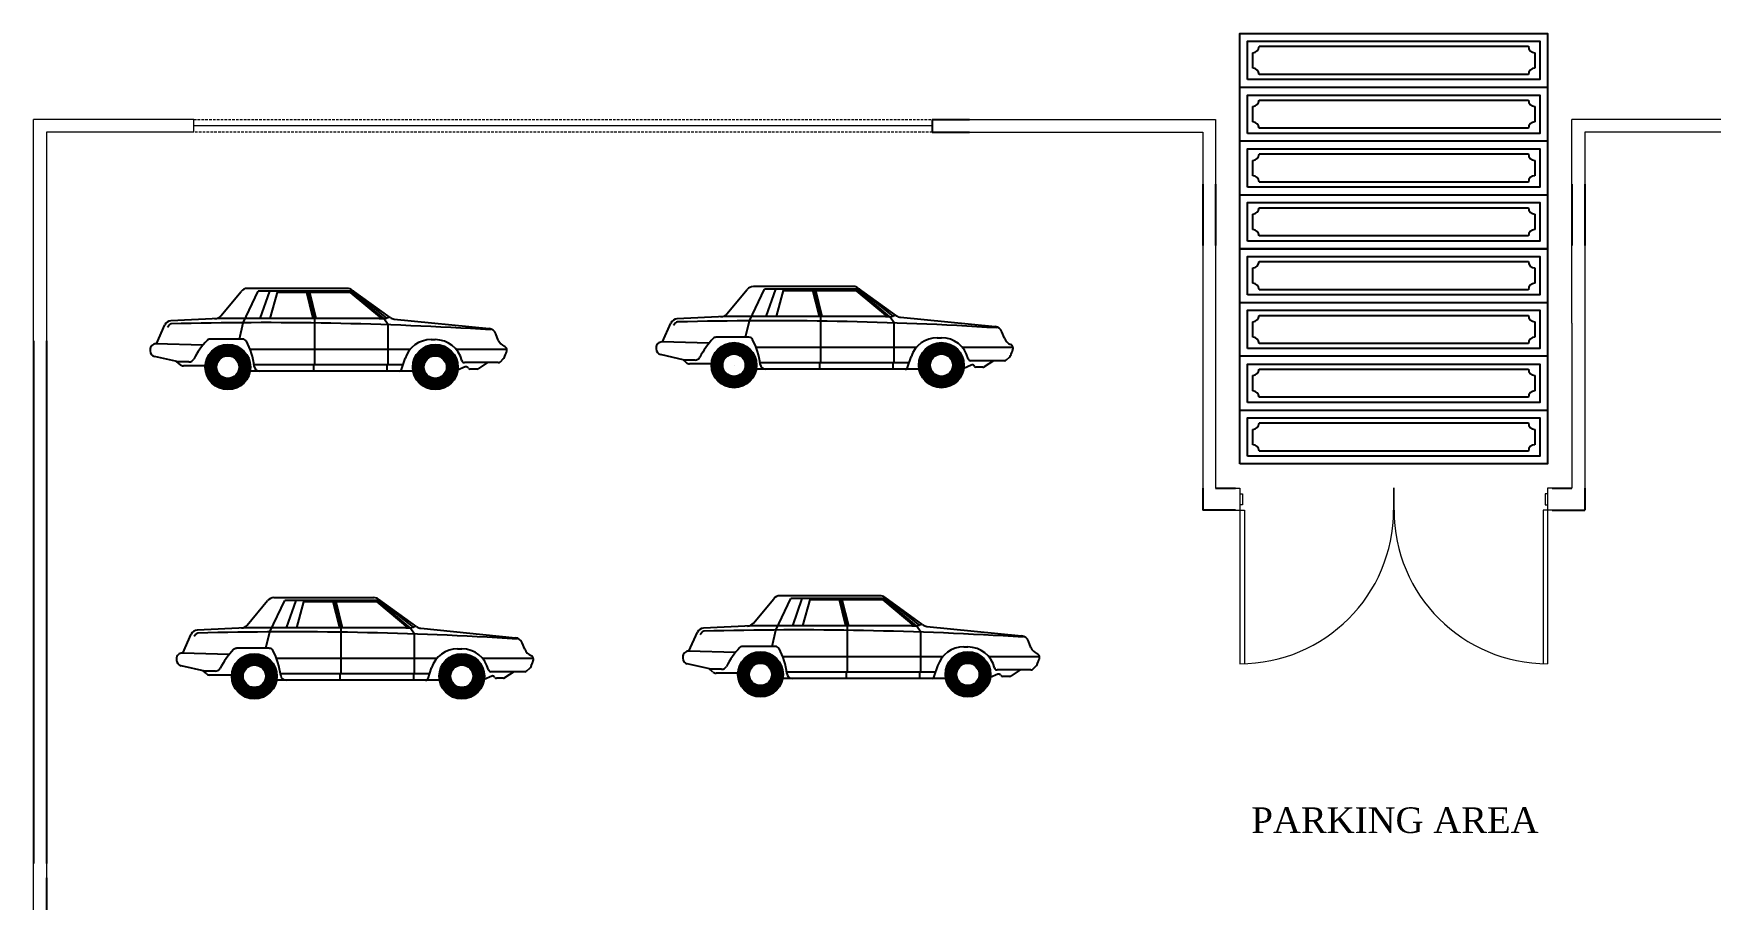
# Model space of a CAD drawing. Header units: inches. Extents: x 335 to 1396, y 98 to 841.
# Drawn here: x 335 to 989, y 503 to 841 of the extents above; entities that cross this region are included whole.
import ezdxf

# ---------------------------------------------------------------- set-up
doc = ezdxf.new("R2010")
doc.units = ezdxf.units.IN
doc.header["$MEASUREMENT"] = 0
doc.linetypes.add('DASHEDX2', pattern=[1.5, 1, -0.5])

# ---------------------------------------------------------------- blocks, each defined once
blk = doc.blocks.new('Garage Door - Paneled 10 ft.')
for p, q in [((0, 63), (120, 63)), ((120, 42), (0, 42)), ((0, 21), (120, 21))]:
    blk.add_line(p, q)
for points in [[(0, 0), (0, 84), (120, 84), (120, 0)], [(3, 66), (3, 81), (117, 81), (117, 66)], [(3, 45), (3, 60), (117, 60), (117, 45)], [(3, 24), (3, 39), (117, 39), (117, 24)], [(3, 3), (3, 18), (117, 18), (117, 3)]]:
    blk.add_lwpolyline(points, close=True)
for points in [[(7.5, 79), (112.5, 79)], [(5, 70.5), (5, 76.5)], [(115, 76.5), (115, 70.5)], [(112.5, 68), (7.5, 68)], [(5, 49.5), (5, 55.5)], [(7.5, 58), (112.5, 58)], [(115, 55.5), (115, 49.5)], [(112.5, 47), (7.5, 47)], [(5, 28.5), (5, 34.5)], [(7.5, 37), (112.5, 37)], [(115, 34.5), (115, 28.5)], [(112.5, 26), (7.5, 26)], [(5, 7.5), (5, 13.5)], [(7.5, 16), (112.5, 16)], [(115, 13.5), (115, 7.5)], [(112.5, 5), (7.5, 5)]]:
    blk.add_lwpolyline(points)
for centre, start, end in [((4.9375, 79.0625), 271.3972, 358.6028), ((115.0625, 79.0625), 181.3972, 268.6028), ((4.9375, 67.9375), 1.397181, 88.60282), ((115.0625, 67.9375), 91.39719, 178.6028), ((4.9375, 58.0625), 271.3972, 358.6028), ((115.0625, 58.0625), 181.3972, 268.6028), ((4.9375, 46.9375), 1.397181, 88.60282), ((115.0625, 46.9375), 91.39719, 178.6028), ((4.9375, 37.0625), 271.3972, 358.6028), ((115.0625, 37.0625), 181.3972, 268.6028), ((4.9375, 25.9375), 1.397181, 88.60282), ((115.0625, 25.9375), 91.39719, 178.6028), ((4.9375, 16.0625), 271.3972, 358.6028), ((115.0625, 16.0625), 181.3972, 268.6028), ((4.9375, 4.9375), 1.397181, 88.60282), ((115.0625, 4.9375), 91.39719, 178.6028)]:
    blk.add_arc(centre, 2.5633, start, end)
blk = doc.blocks.new('Car - sedan  side')
at = {"linetype": 'Continuous'}
for p, q in [((-77.81, 49.34), (-126.58, 49.34)), ((-139.53, 35.99), (-129.64, 47.91)), ((-128.57, 32.64), (-121.22, 48.02)), ((-74.7, 48.02), (-121.22, 48.02)), ((-120.32, 34.67), (-115.67, 48.02)), ((-115.4, 34.67), (-111.74, 48.02)), ((-97.55, 47.3), (-111.94, 47.3)), ((-94.41, 34.67), (-97.73, 48.02)), ((-93.72, 34.67), (-97.04, 48.02)), ((-93.03, 34.67), (-96.34, 48.02)), ((-76.26, 47.3), (-96.16, 47.3)), ((-61.08, 34.66), (-76.26, 47.3)), ((-60.02, 34.65), (-76.07, 48.02)), ((-56.87, 35.13), (-75.48, 48.59)), ((-58.54, 34.93), (-74.99, 48.02)), ((-140.23, 34.67), (-163.88, 33.56)), ((-62.28, 34.67), (-140.23, 34.67)), ((-93.72, 19.62), (-93.72, 34.67)), ((-62.28, 34.67), (-60.02, 34.65)), ((-60.02, 34.65), (-58.54, 34.93)), ((-57.97, 31.61), (-60.02, 34.65)), ((-57.21, 35.38), (-58.54, 34.93)), ((-54.93, 34.4), (-8.75, 29.8)), ((-170.93, 22.32), (-166.81, 31.56)), ((-164.57, 31.6), (-165.48, 30.35)), ((-128.78, 24.63), (-144.79, 24.63)), ((-130.39, 24.63), (-128.57, 32.64)), ((-57.97, 19.62), (-57.97, 31.61)), ((-4.21, 24.18), (-5.42, 27.27)), ((-174, 19.51), (-174, 18.91)), ((-148.26, 21.7), (-171.11, 22.33)), ((-47.2, 19.62), (-125.23, 19.62)), ((-93.72, 12.14), (-93.72, 19.62)), ((-57.97, 12.14), (-57.97, 19.62)), ((-36.97, 24.38), (-34.94, 24.38)), ((0, 19.62), (-24.7, 19.62)), ((-160.12, 13.48), (-171.81, 16.16)), ((-159.22, 12.14), (-161.08, 13.7)), ((-155.01, 13.48), (-160.12, 13.48)), ((-147.03, 11.6), (-157.73, 11.6)), ((-120.62, 9.03), (-125.23, 9.03)), ((-50.67, 12.14), (-123.32, 12.14)), ((-45.76, 9.03), (-120.62, 9.03)), ((-94.21, 9.03), (-94.21, 12.14)), ((-58.39, 9.03), (-58.39, 12.14)), ((-51.4, 9.89), (-49.69, 15.14)), ((-20.36, 11.06), (-24.06, 9.44)), ((-4.23, 13.19), (-20.72, 13.19)), ((-18.83, 10.42), (-19.11, 10.76)), ((-14.68, 10.03), (-18.01, 10.03)), ((-9.5, 13.19), (-14.1, 10.2)), ((-3.22, 13.59), (-1.77, 14.97))]:
    blk.add_line(p, q, dxfattribs=at)
at = {"linetype": 'Continuous', "const_width": 5.49}
for points in [[(-127.8, 11, -1), (-144.3, 11, -1)], [(-26.69, 11, -1), (-43.19, 11, -1)]]:
    blk.add_lwpolyline(points, format="xyb", close=True, dxfattribs=at)
at = {"linetype": 'Continuous'}
for centre, radius in [((-136.05, 11), 11), ((-136.05, 11), 5.51), ((-34.94, 11), 11), ((-34.94, 11), 5.51)]:
    blk.add_circle(centre, radius, dxfattribs=at)
for centre, radius, start, end in [((-126.58, 45.38), 3.97, 90, 140.30288), ((-77.81, 45.38), 3.97, 54.13504, 90), ((-163.72, 30.18), 3.38, 92.68266, 155.97362), ((-142.58, 38.53), 3.97, 272.68265, 320.30288), ((-54.54, 38.35), 3.97, 234.13503, 264.31231), ((-163.62, 30.91), 1.17, 91.49105, 143.95527), ((-118.51, -1702.12), 1734.79, 86.34698, 91.49105), ((-144.79, 22.64), 1.98, 90, 136.3964), ((-128.78, 22.64), 1.98, 28.1371, 90), ((-9.15, 25.82), 4, 21.31069, 84.3123), ((-171.18, 19.51), 2.82, 88.41927, 180), ((-171.18, 18.91), 2.82, 180, 257.09053), ((-118.09, -2.78), 38.85, 136.3964, 152.90974), ((-157.14, 7.48), 34.14, 6.51354, 28.1371), ((-36.97, 11), 13.38, 90, 161.97316), ((-34.94, 11), 13.38, 13.58642, 90), ((0.9, 26.18), 5.49, 201.3107, 247.70484), ((-3.82, 17.12), 2.96, 313.71735, 352.38387), ((-1.92, 19.3), 1.94, 325.37436, 67.70485), ((2.46, 16.28), 3.37, 145.37437, 172.38386), ((-157.73, 13.93), 2.32, 230.12913, 270), ((-155.01, 16.1), 2.62, 270, 332.90974), ((-120.62, 11.65), 2.62, 186.51353, 270), ((-52.58, 10.27), 1.24, 270, 341.97316), ((-20.72, 14.43), 1.24, 193.58641, 270), ((-19.93, 10.09), 1.06, 39.30103, 113.71592), ((-18.01, 11.09), 1.06, 219.30104, 270), ((-14.68, 11.09), 1.06, 270, 303.04697), ((-4.23, 14.65), 1.46, 270, 313.71735)]:
    blk.add_arc(centre, radius, start, end, dxfattribs=at)

msp = doc.modelspace()

# ---------------------------------------------------------------- linework, layer by layer
at = {"lineweight": 13}
for p, q in [((397.68, 807.58), (335.18, 807.58)), ((397.68, 802.58), (397.68, 807.58)), ((445.68, 805.08), (397.68, 805.08)), ((493.68, 805.08), (445.68, 805.08)), ((541.68, 805.08), (493.68, 805.08)), ((589.68, 805.08), (541.68, 805.08)), ((637.68, 805.08), (589.68, 805.08)), ((685.68, 805.08), (637.68, 805.08)), ((397.68, 802.58), (340.18, 802.58)), ((700.18, 802.58), (791.18, 802.58)), ((1031.18, 802.58), (940.18, 802.58)), ((940.18, 802.58), (940.18, 782.33)), ((791.18, 758.33), (791.18, 663.58)), ((940.18, 758.33), (940.18, 663.58)), ((935.18, 728.08), (935.18, 663.58)), ((865.62, 655.19), (865.62, 655.19)), ((865.62, 655.19), (865.62, 655.19)), ((865.75, 655.19), (865.75, 655.19)), ((865.75, 655.19), (865.75, 655.19)), ((340.18, 517.08), (340.18, 511.54))]:
    msp.add_line(p, q, dxfattribs=at)
at = {"linetype": 'Continuous', "lineweight": 13}
for p, q in [((335.18, 721.08), (335.18, 807.58)), ((335.18, 807.58), (335.18, 807.58)), ((700.18, 807.58), (796.18, 807.58)), ((796.18, 807.58), (796.18, 802.58)), ((1031.18, 807.58), (935.18, 807.58)), ((935.18, 782.33), (935.18, 807.58)), ((340.18, 802.58), (340.18, 721.08)), ((791.18, 802.58), (791.18, 782.33)), ((796.18, 802.58), (796.18, 782.33)), ((796.18, 758.33), (796.18, 663.58)), ((935.18, 728.08), (935.18, 758.33)), ((803.97, 663.58), (805.68, 663.58)), ((805.68, 663.58), (805.68, 661.44)), ((805.68, 661.44), (805.68, 659.3)), ((805.68, 661.44), (806.71, 661.44)), ((806.71, 661.44), (806.71, 657.16)), ((865.62, 663.75), (865.62, 655.19)), ((865.62, 663.75), (865.62, 655.19)), ((865.75, 663.75), (865.75, 655.19)), ((865.75, 663.75), (865.75, 655.19)), ((925.68, 661.44), (924.66, 661.44)), ((924.66, 661.44), (924.66, 657.16)), ((927.4, 663.58), (925.68, 663.58)), ((925.68, 663.58), (925.68, 661.44)), ((925.68, 661.44), (925.68, 659.3)), ((803.97, 655.02), (807.4, 655.02)), ((805.68, 659.3), (805.68, 657.16)), ((805.68, 657.16), (805.68, 655.02)), ((806.71, 657.16), (805.68, 657.16)), ((805.68, 655.02), (805.68, 595.11)), ((807.4, 655.02), (807.4, 595.14)), ((923.97, 655.02), (923.97, 595.14)), ((927.4, 655.02), (923.97, 655.02)), ((924.66, 657.16), (925.68, 657.16)), ((925.68, 659.3), (925.68, 657.16)), ((925.68, 657.16), (925.68, 655.02)), ((925.68, 655.02), (925.68, 595.11)), ((335.18, 488.58), (335.18, 517.08))]:
    msp.add_line(p, q, dxfattribs=at)
at = {"linetype": 'DASHEDX2', "lineweight": 13}
for p, q in [((397.68, 807.58), (445.68, 807.58)), ((445.68, 807.58), (493.68, 807.58)), ((493.68, 807.58), (541.68, 807.58)), ((541.68, 807.58), (589.68, 807.58)), ((589.68, 807.58), (637.68, 807.58)), ((637.68, 807.58), (685.68, 807.58)), ((445.68, 802.58), (397.68, 802.58)), ((493.68, 802.58), (445.68, 802.58)), ((541.68, 802.58), (493.68, 802.58)), ((589.68, 802.58), (541.68, 802.58)), ((637.68, 802.58), (589.68, 802.58)), ((685.68, 802.58), (637.68, 802.58))]:
    msp.add_line(p, q, dxfattribs=at)
for p, q in [((685.68, 807.58), (685.68, 802.58)), ((685.68, 807.58), (700.18, 807.58)), ((685.68, 802.58), (700.18, 802.58)), ((791.18, 782.33), (791.18, 758.33)), ((796.18, 782.33), (796.18, 758.33)), ((935.18, 782.33), (935.18, 758.33)), ((940.18, 782.33), (940.18, 758.33)), ((335.18, 721.08), (335.18, 649.08)), ((340.18, 721.08), (340.18, 649.08)), ((608.38, 711.63), (608.38, 711.63)), ((791.18, 663.58), (791.18, 658.58)), ((796.18, 663.58), (803.97, 663.58)), ((927.4, 663.58), (935.18, 663.58)), ((940.18, 663.58), (940.18, 658.58)), ((791.18, 658.58), (791.18, 655.03)), ((803.97, 655.02), (791.18, 655.03)), ((927.4, 655.02), (940.18, 655.02)), ((940.18, 658.58), (940.18, 655.02)), ((335.18, 649.08), (335.18, 517.08)), ((340.18, 649.08), (340.18, 517.08)), ((340.18, 511.54), (340.18, 495.62))]:
    msp.add_line(p, q)
at = {"linetype": 'Continuous', "lineweight": 13}
for centre, start, end in [((805.68, 655.02), 270, 0), ((925.68, 655.02), 180, 270)]:
    msp.add_arc(centre, 59.91, start, end, dxfattribs=at)

# ---------------------------------------------------------------- block references
for p in [(805.68, 757.08), (805.68, 673.08)]:
    msp.add_blockref('Garage Door - Paneled 10 ft.', p)
at = {"xscale": 0.8000000000001251, "zscale": 0.8000000000000002}
for p, yscale in [((519.82, 702.09), 0.7999999999999545), ((717.21, 702.83), 0.799999999999983), ((727.55, 582.14), 0.799999999999983), ((530.15, 581.4), 0.799999999999983)]:
    msp.add_blockref('Car - sedan  side', p, dxfattribs=dict(at, yscale=yscale))

# ---------------------------------------------------------------- texts
at = {"lineweight": 13, "insert": (922.16, 539.03), "char_height": 10, "width": 112.942, "attachment_point": 3}
msp.add_mtext('{\\fTimes New Roman|b0|i0|c0|p18;\\C43;\\c3649492;PARKING AREA    \\P       }', dxfattribs=at)

doc.saveas('drawing.dxf')
